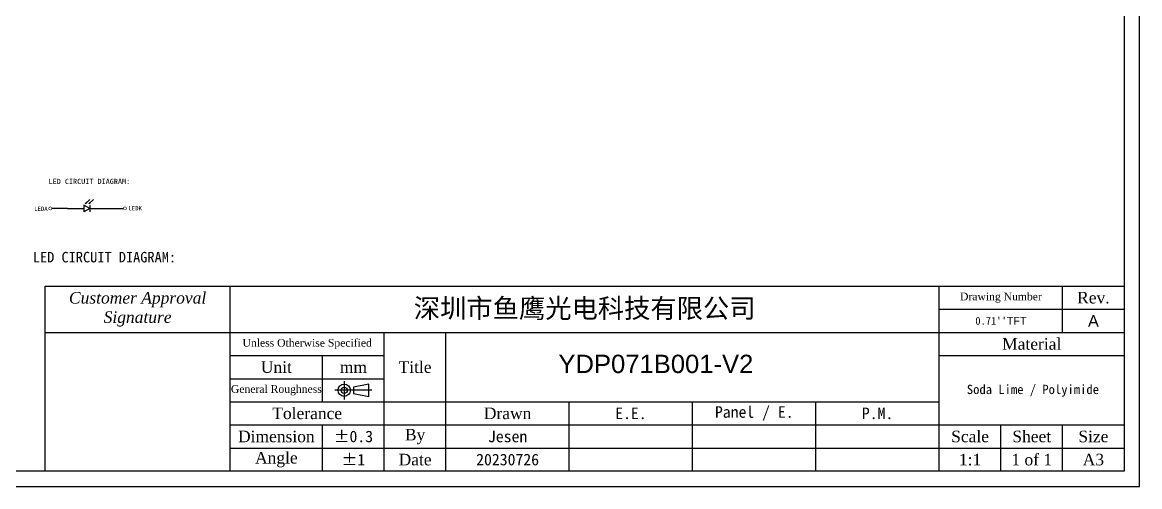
# Model space of a CAD drawing. Header units: millimetres. Extents: x 1414 to 1578, y 492 to 601.
# Drawn here: x 1479 to 1577.8, y 491.6 to 532.6 of the extents above; entities that cross this region are included whole.
import ezdxf
from ezdxf.lldxf.tags import DXFTag

# ---------------------------------------------------------------- set-up
doc = ezdxf.new("R2010")
doc.units = ezdxf.units.MM
for name, color, linetype in [('dim', 3, 'Continuous'), ('Dimension', 7, 'Continuous'), ('Frame', 7, 'Continuous'), ('圖框', 7, 'Continuous')]:
    doc.layers.add(name, color=color, linetype=linetype)
doc.layers.add('OBJ-FRAME', color=4, linetype='Continuous', lineweight=0)
doc.styles.add('RD', font='', dxfattribs={"width": 0.8, "height": 1.8})
doc.styles.add('宋体', font='')
doc.styles.get('RD').set_extended_font_data('PMingLiU')
doc.styles.get('宋体').set_extended_font_data('SimSun')
tags = doc.linetypes.add('CENTER', pattern=[2, 1.25, -0.25, 0.25, -0.25]).pattern_tags.tags
tags[10:11] = [DXFTag(74, 4), DXFTag(75, 0), DXFTag(340, '0'), DXFTag(46, 0.0), DXFTag(50, 0.0), DXFTag(44, 0.0), DXFTag(45, 0.0)]
tags[8:9] = [DXFTag(74, 4), DXFTag(75, 0), DXFTag(340, '0'), DXFTag(46, 0.0), DXFTag(50, 0.0), DXFTag(44, 0.0), DXFTag(45, 0.0)]
tags[6:7] = [DXFTag(74, 4), DXFTag(75, 0), DXFTag(340, '0'), DXFTag(46, 0.0), DXFTag(50, 0.0), DXFTag(44, 0.0), DXFTag(45, 0.0)]
tags[4:5] = [DXFTag(74, 4), DXFTag(75, 0), DXFTag(340, '0'), DXFTag(46, 0.0), DXFTag(50, 0.0), DXFTag(44, 0.0), DXFTag(45, 0.0)]
doc.dimstyles.new('SH', dxfattribs={"dimscale": 1.4, "dimtxt": 2.5, "dimasz": 2.5, "dimexe": 1.25, "dimexo": 0.625, "dimtad": 0, "dimdec": 1, "dimzin": 0, "dimdsep": 46, "dimtxsty": 'RD', "dimcen": 2.5, "dimadec": 0, "dimazin": 0, "dimtfac": 0.6, "dimtdec": 4, "dimtmove": 0, "dimatfit": 3, "dimfxl": 1, "dimtolj": 1, "dimarcsym": 0})

msp = doc.modelspace()

# ---------------------------------------------------------------- linework, layer by layer
at = {"layer": 'dim', "color": 4}
for p, q in [((1483.046, 516.165), (1481.636, 516.165)), ((1483.046, 516.165), (1484.493, 516.165)), ((1485.009, 516.165), (1484.493, 516.463)), ((1484.493, 516.463), (1484.493, 515.867)), ((1485.009, 516.165), (1484.493, 515.867)), ((1485.009, 516.463), (1485.009, 515.867)), ((1485.009, 516.165), (1486.505, 516.165)), ((1486.505, 516.165), (1487.988, 516.165))]:
    msp.add_line(p, q, dxfattribs=at)
at = {"layer": 'dim', "color": 4, "const_width": 0.0511}
for points in [[(1481.636, 516.165, -1), (1481.38, 516.165, -1)], [(1488.244, 516.165, -1), (1487.988, 516.165, -1)]]:
    msp.add_lwpolyline(points, format="xyb", close=True, dxfattribs=at)
at = {"layer": 'Frame', "color": 7}
for p, q in [((1481.059, 509.292), (1576.473, 509.292)), ((1481.059, 492.935), (1481.059, 509.292)), ((1497.416, 492.935), (1497.416, 509.292)), ((1560.117, 492.935), (1560.117, 509.292)), ((1571.021, 505.203), (1571.021, 509.292)), ((1560.117, 507.247), (1576.473, 507.247)), ((1481.059, 505.203), (1576.473, 505.203)), ((1511.046, 492.935), (1511.046, 505.203)), ((1516.499, 492.935), (1516.499, 505.203)), ((1497.416, 503.158), (1511.046, 503.158)), ((1505.594, 499.069), (1505.594, 503.158)), ((1560.117, 503.158), (1576.473, 503.158)), ((1497.416, 501.114), (1511.046, 501.114)), ((1497.416, 499.069), (1560.117, 499.069)), ((1527.403, 492.935), (1527.403, 499.069)), ((1538.308, 492.935), (1538.308, 499.069)), ((1549.212, 492.935), (1549.212, 499.069)), ((1497.416, 497.024), (1576.473, 497.024)), ((1505.594, 492.935), (1505.594, 497.024)), ((1565.569, 492.935), (1565.569, 497.024)), ((1571.021, 492.935), (1571.021, 497.024)), ((1497.416, 494.98), (1576.473, 494.98))]:
    msp.add_line(p, q, dxfattribs=at)
at = {"layer": 'Frame', "color": 7, "linetype": 'CENTER'}
for p, q in [((1507.502, 500.909), (1507.502, 499.273)), ((1509.956, 500.091), (1506.685, 500.091))]:
    msp.add_line(p, q, dxfattribs=at)
at = {"layer": 'Frame', "color": 7}
for points in [[(1577.836, 600.617), (1414.269, 600.617), (1414.269, 491.572), (1577.836, 491.572)], [(1576.473, 492.935), (1415.632, 492.935), (1415.632, 599.254), (1576.473, 599.254)], [(1509.683, 499.546), (1509.683, 500.637), (1508.32, 500.364), (1508.32, 499.819)]]:
    msp.add_lwpolyline(points, close=True, dxfattribs=at)
for radius in [0.545, 0.273]:
    msp.add_circle((1507.502, 500.091), radius, dxfattribs=at)

# ---------------------------------------------------------------- texts
at = {"layer": 'dim', "color": 4, "style": '宋体'}
for s, p in [('LEDA', (1480.091, 515.945)), ('LEDK', (1488.423, 515.989))]:
    msp.add_text(s, height=0.3817, dxfattribs=at).set_placement(p)
at = {"layer": 'Dimension', "color": 7, "insert": (1526.444, 503.234), "char_height": 1.6201, "width": 179.32241, "attachment_point": 1, "style": '宋体'}
msp.add_mtext('{\\fArial|b0|i0|c0|p34;\\C1;YDP071B001-V2}', dxfattribs=at)
at = {"layer": 'Frame', "color": 7, "attachment_point": 5, "style": '宋体'}
for s, insert, char_height in [('{\\fTimes New Roman|b0|i1|c0|p18;Customer Approval\\PSignature}', (1489.237, 507.247), 1.0223), ('{\\fTimes New Roman|b0|i0|c0|p18;Rev.}', (1573.747, 508.27), 1.0223), ('{\\fTimes New Roman|b0|i0|c0|p18;Drawing Number}', (1565.569, 508.27), 0.68153), ("0.71''{\\fArial|b0|i0|c0|p32;TFT}", (1565.569, 506.225), 0.68153), ('{\\fArial|b0|i0|c0|p32;A}', (1573.747, 506.225), 1.0223), ('{\\fTimes New Roman|b0|i0|c0|p18;Unless Otherwise Specified}', (1504.231, 504.18), 0.68153), ('{\\fTimes New Roman|b0|i0|c0|p18;Material}', (1568.295, 504.18), 1.0223), ('{\\fTimes New Roman|b0|i0|c0|p18;Unit}', (1501.505, 502.136), 1.0223), ('{\\fTimes New Roman|b0|i0|c0|p18;mm}', (1508.32, 502.136), 1.0223), ('{\\fTimes New Roman|b0|i0|c0|p18;Title}', (1513.772, 502.136), 1.0223), ('{\\fTimes New Roman|b0|i0|c0|p18;General Roughness}', (1501.505, 500.091), 0.68153), ('Soda Lime / Polyimide', (1568.399, 500.048), 0.81784), ('{\\fTimes New Roman|b0|i0|c0|p18;Tolerance}', (1504.231, 498.047), 1.0223), ('{\\fTimes New Roman|b0|i0|c0|p18;Drawn}', (1521.951, 498.047), 1.0223), ('E.E.', (1532.855, 498.047), 1.0223), ('Panel / E.', (1543.76, 498.047), 1.0223), ('P.M.', (1554.664, 498.047), 1.0223), ('{\\fTimes New Roman|b0|i0|c0|p18;Dimension}', (1501.505, 496.002), 1.0223), ('%%p0.3', (1508.32, 496.002), 1.0223), ('{\\fTimes New Roman|b0|i0|c0|p18;By}', (1513.772, 496.002), 1.0223), ('Jesen', (1521.951, 496.002), 1.0223), ('{\\fTimes New Roman|b0|i0|c0|p18;Scale}', (1562.843, 496.002), 1.0223), ('{\\fTimes New Roman|b0|i0|c0|p18;Sheet}', (1568.295, 496.002), 1.0223), ('{\\fTimes New Roman|b0|i0|c0|p18;Size}', (1573.747, 496.002), 1.0223), ('{\\fTimes New Roman|b0|i0|c0|p18;Angle}', (1501.505, 493.958), 1.0223), ('%%p1', (1508.32, 493.958), 1.0223), ('{\\fTimes New Roman|b0|i0|c0|p18;Date}', (1513.772, 493.958), 1.0223), ('20230726', (1521.951, 493.958), 1.0223), ('{\\fTimes New Roman|b0|i0|c0|p18;1:1}', (1562.843, 493.958), 1.0223), ('{\\fTimes New Roman|b0|i0|c0|p18;1 of 1}', (1568.295, 493.958), 1.0223), ('{\\fTimes New Roman|b0|i0|c0|p18;A3}', (1573.747, 493.958), 1.0223)]:
    msp.add_mtext(s, dxfattribs=dict(at, insert=insert, char_height=char_height))
at = {"layer": 'Frame', "color": 7, "insert": (1528.766, 507.247), "char_height": 1.7038, "width": 61.27172, "attachment_point": 5, "style": '宋体'}
msp.add_mtext('{\\C4;深圳市鱼鹰光电科技有限公司}', dxfattribs=at)
at = {"layer": 'OBJ-FRAME', "style": '宋体'}
msp.add_text('LED CIRCUIT DIAGRAM:', height=0.46131, dxfattribs=at).set_placement((1481.364, 518.323))
at = {"layer": '圖框', "style": '宋体'}
msp.add_text('LED CIRCUIT DIAGRAM:', height=0.93087, dxfattribs=at).set_placement((1479.972, 511.396))

# ---------------------------------------------------------------- leaders
at = {"layer": 'dim', "color": 4}
for points in [[(1485.012, 516.966), (1484.608, 516.562)], [(1485.325, 516.962), (1484.921, 516.559)]]:
    msp.add_leader(points, dimstyle='SH', override={"dimscale": 0.25, "dimasz": 2, "dimtoh": 1, "dimtxsty": '宋体'}, dxfattribs=at)

doc.saveas('drawing.dxf')
